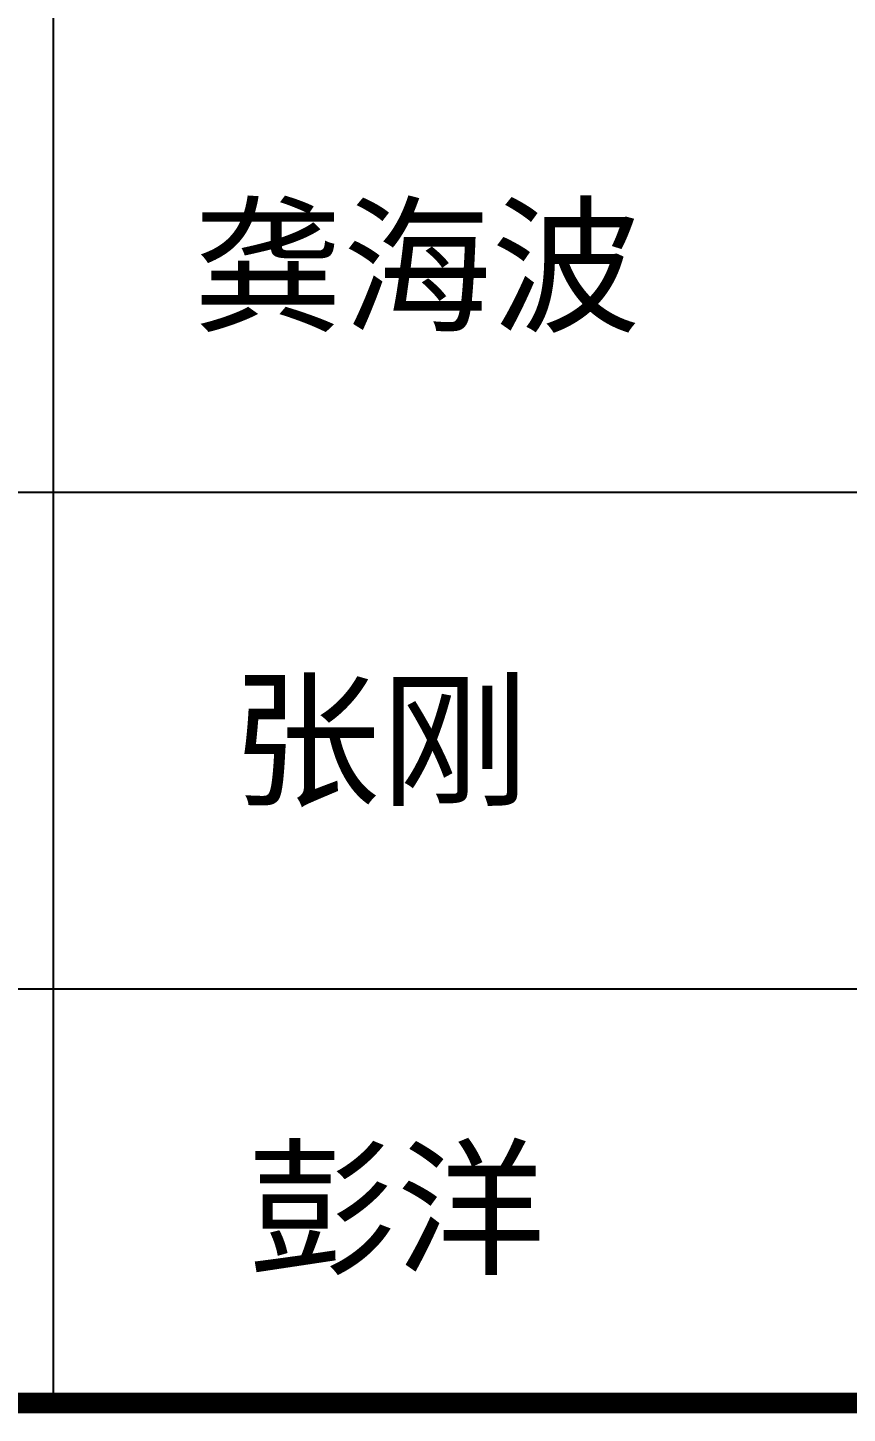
# Model space of a CAD drawing. Extents: x 32461 to 372567, y -698896 to 182569.
# Drawn here: x 178104 to 181063, y -177573 to -172572 of the extents above; entities that cross this region are included whole.
import ezdxf

# ---------------------------------------------------------------- set-up
doc = ezdxf.new("R2010")
doc.units = 0
doc.header["$LTSCALE"] = 1000
doc.header["$MEASUREMENT"] = 0
doc.layers.add('图框', color=4, linetype='CONTINUOUS')
doc.styles.add('STYLE-黑体', font='simhei.ttf')

msp = doc.modelspace()

# ---------------------------------------------------------------- linework, layer by layer
at = {"layer": '图框', "color": 0}
for p, q in [((175209.2, -174248.3), (184223.1, -174248.3)), ((175209.2, -176041.1), (184223.1, -176041.1))]:
    msp.add_line(p, q, dxfattribs=at)
msp.add_lwpolyline([(178197.2, -177535.1), (178197.2, -168869.9)], dxfattribs=at)
at = {"layer": '图框', "color": 0, "const_width": 75}
msp.add_lwpolyline([(175209.2, -177535.1), (184223.1, -177535.1)], dxfattribs=at)

# ---------------------------------------------------------------- texts
at = {"layer": '图框', "color": 4, "style": 'STYLE-黑体'}
for s, p in [('龚海波', (178702.6, -173628.9)), ('张刚', (178838.9, -175339.8)), ('彭洋', (178896.5, -177030.7))]:
    msp.add_text(s, height=394.42, dxfattribs=at).set_placement(p)

doc.saveas('drawing.dxf')
